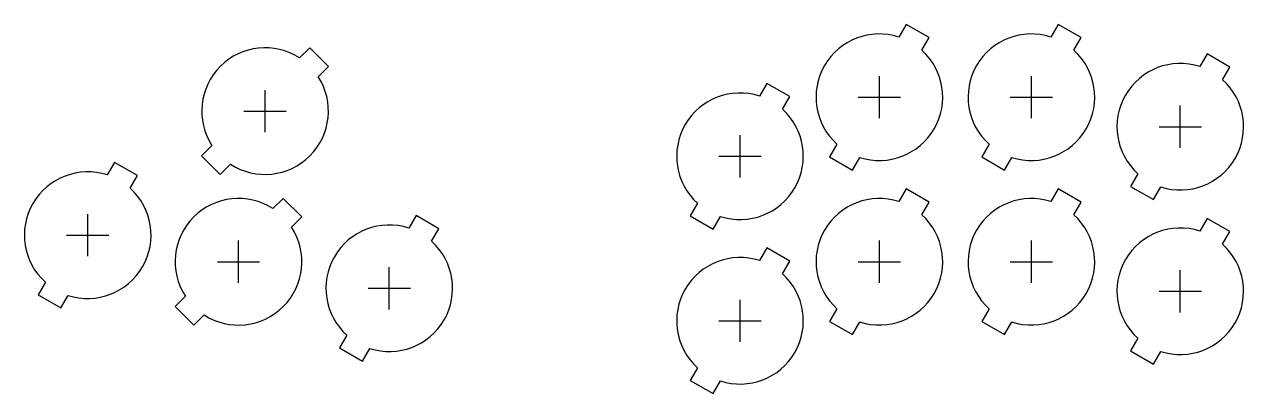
# Model space of a CAD drawing. Header units: millimetres. Extents: x -41 to 190, y -25 to 45.
import ezdxf

# ---------------------------------------------------------------- set-up
doc = ezdxf.new("R2010")
doc.units = ezdxf.units.MM
doc.layers.add('BUTTONS', color=1, linetype='Continuous')
doc.layers.add('REFERENCE', color=8, linetype='Continuous')

msp = doc.modelspace()

# ---------------------------------------------------------------- linework, layer by layer
at = {"layer": 'BUTTONS'}
for points in [[(125.1, 42.61, 0.809427), (113.37, 22.29), (111.98, 19.89), (116.32, 17.39), (117.7, 19.79, 0.809427), (129.43, 40.11), (130.82, 42.51), (126.48, 45.01)], [(153.9, 42.61, 0.809427), (142.17, 22.29), (140.78, 19.89), (145.12, 17.39), (146.5, 19.79, 0.809427), (158.23, 40.11), (159.62, 42.51), (155.28, 45.01)], [(11.57, 38.63, 0.809427), (-5.03, 22.03), (-6.99, 20.07), (-3.45, 16.54), (-1.5, 18.49, 0.809427), (15.1, 35.09), (17.06, 37.04), (13.52, 40.58)], [(182.1, 37.01, 0.809427), (170.37, 16.69), (168.98, 14.29), (173.32, 11.79), (174.7, 14.19, 0.809427), (186.43, 34.51), (187.82, 36.91), (183.48, 39.41)], [(98.7, 31.41, 0.809427), (86.97, 11.09), (85.58, 8.69), (89.92, 6.19), (91.3, 8.59, 0.809427), (103.03, 28.91), (104.42, 31.31), (100.08, 33.81)], [(-24.86, 16.45, 0.809427), (-36.59, -3.88), (-37.97, -6.27), (-33.64, -8.77), (-32.26, -6.38, 0.809427), (-20.53, 13.95), (-19.14, 16.34), (-23.47, 18.84)], [(6.53, 10.07, 0.809427), (-10.07, -6.53), (-12.02, -8.49), (-8.49, -12.02), (-6.53, -10.07, 0.809427), (10.07, 6.53), (12.02, 8.49), (8.49, 12.02)], [(125.1, 11.41, 0.809427), (113.37, -8.91), (111.98, -11.31), (116.32, -13.81), (117.7, -11.41, 0.809427), (129.43, 8.91), (130.82, 11.31), (126.48, 13.81)], [(153.9, 11.41, 0.809427), (142.17, -8.91), (140.78, -11.31), (145.12, -13.81), (146.5, -11.41, 0.809427), (158.23, 8.91), (159.62, 11.31), (155.28, 13.81)], [(32.26, 6.38, 0.809427), (20.53, -13.95), (19.14, -16.34), (23.47, -18.84), (24.86, -16.45, 0.809427), (36.59, 3.88), (37.97, 6.27), (33.64, 8.77)], [(182.1, 5.81, 0.809427), (170.37, -14.51), (168.98, -16.91), (173.32, -19.41), (174.7, -17.01, 0.809427), (186.43, 3.31), (187.82, 5.71), (183.48, 8.21)], [(98.7, 0.21, 0.809427), (86.97, -20.11), (85.58, -22.51), (89.92, -25.01), (91.3, -22.61, 0.809427), (103.03, -2.29), (104.42, 0.11), (100.08, 2.61)]]:
    msp.add_lwpolyline(points, format="xyb", close=True, dxfattribs=at)
at = {"layer": 'REFERENCE'}
for p, q in [((121.4, 27.2), (121.4, 35.2)), ((150.2, 27.2), (150.2, 35.2)), ((5.04, 24.56), (5.04, 32.56)), ((117.4, 31.2), (125.4, 31.2)), ((146.2, 31.2), (154.2, 31.2)), ((1.04, 28.56), (9.04, 28.56)), ((178.4, 21.6), (178.4, 29.6)), ((174.4, 25.6), (182.4, 25.6)), ((95, 16), (95, 24)), ((91, 20), (99, 20)), ((-28.56, 1.04), (-28.56, 9.04)), ((-32.56, 5.04), (-24.56, 5.04)), ((0, -4), (0, 4)), ((121.4, -4), (121.4, 4)), ((150.2, -4), (150.2, 4)), ((-4, 0), (4, 0)), ((117.4, 0), (125.4, 0)), ((146.2, 0), (154.2, 0)), ((28.56, -9.04), (28.56, -1.04)), ((178.4, -9.6), (178.4, -1.6)), ((24.56, -5.04), (32.56, -5.04)), ((174.4, -5.6), (182.4, -5.6)), ((95, -15.2), (95, -7.2)), ((91, -11.2), (99, -11.2))]:
    msp.add_line(p, q, dxfattribs=at)

doc.saveas('drawing.dxf')
